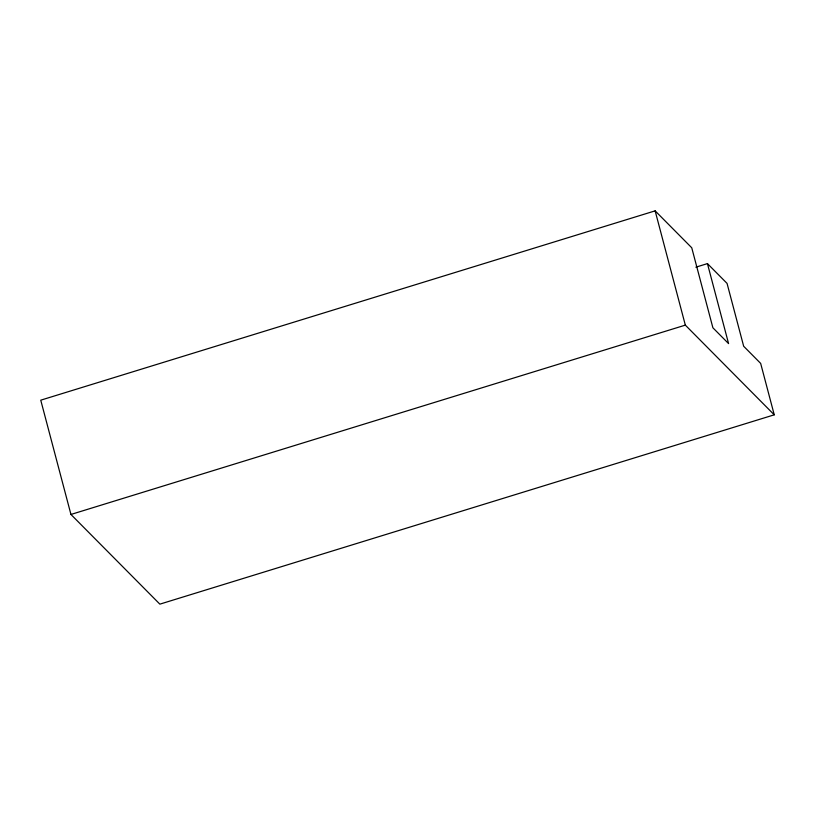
<?xml version="1.0" encoding="UTF-8"?>
<svg xmlns="http://www.w3.org/2000/svg" width="815" height="815" viewBox="0 0 815 815"><rect width="100%" height="100%" fill="white"/><g stroke="black" fill="none" stroke-linecap="round" stroke-linejoin="round"><path stroke-width="1.22" d="M707.44 263.612L728.579 343.604L712.891 327.783L691.752 247.78L655.138 210.851L40.75 400.175L70.946 514.459L159.862 604.149L774.25 414.825L760.66 363.398L743.667 346.253L727.051 283.396L707.44 263.612L695.847 267.177M70.946 514.459L685.334 325.134L774.25 414.825M655.138 210.851L685.334 325.134"/></g></svg>
